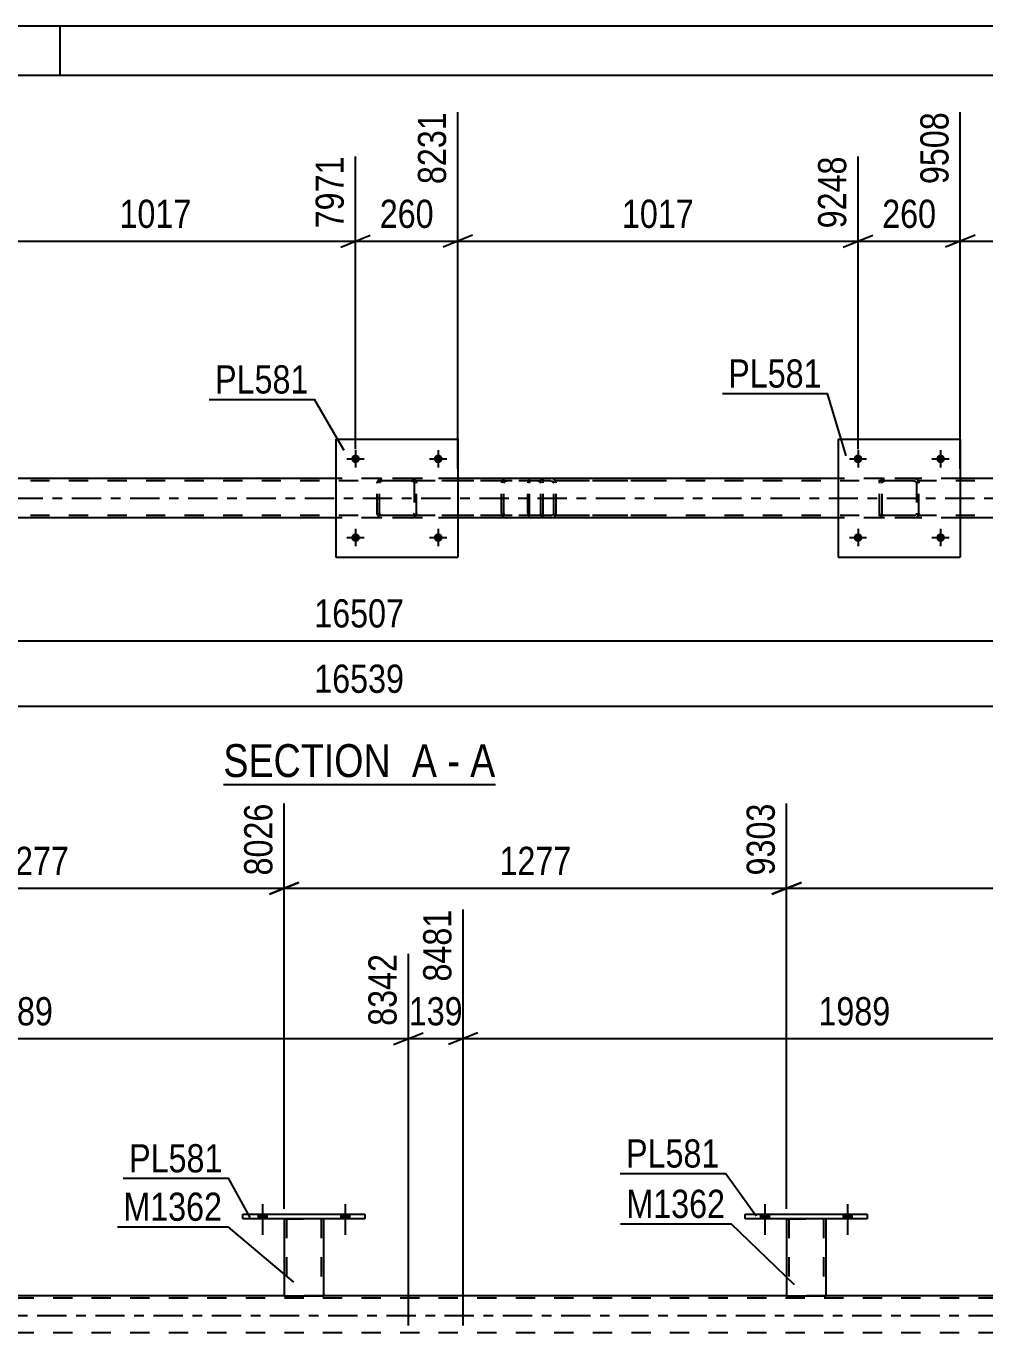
# Model space of a CAD drawing. Header units: millimetres. Extents: x 0 to 841, y 0 to 594.
# Drawn here: x 417.5 to 515, y 461.2 to 594 of the extents above; entities that cross this region are included whole.
import ezdxf

# ---------------------------------------------------------------- set-up
doc = ezdxf.new("R2010")
doc.units = ezdxf.units.MM
doc.linetypes.add('DXK_LINE_DOT2', pattern=[3.9198, 1.9599, -1.9599])
doc.linetypes.add('DXK_LINE_DOT3', pattern=[5.9187, 2.979, -0.9799, 0.9799, -0.9799])
doc.styles.add('Arial Narrow', font='ARIALN.TTF', dxfattribs={"height": 0.2})

# ---------------------------------------------------------------- blocks, each defined once
blk = doc.blocks.new('Unknown-318893469-1135')
at = {"color": 5, "linetype": 'Continuous'}
for p, q in [((841, 594), (0, 594)), ((421, 589), (421, 594)), ((836, 589), (5, 589))]:
    blk.add_line(p, q, dxfattribs=at)
blk = doc.blocks.new('Unknown-318893469-11 - 4767')
at = {"color": 6, "linetype": 'Continuous'}
blk.add_line((437.58, 516.95), (465.23, 516.95), dxfattribs=at)
at = {"color": 0, "linetype": 'Continuous'}
for points in [[(455.69, 517.7), (455.69, 521.2), (437.58, 521.2), (437.58, 517.7)], [(459.3, 517.7), (459.3, 521.2), (456.74, 521.2), (456.74, 517.7)], [(461.62, 517.7), (461.62, 521.2), (460.35, 521.2), (460.35, 517.7)], [(465.23, 517.7), (465.23, 521.2), (462.67, 521.2), (462.67, 517.7)]]:
    blk.add_wipeout(points, dxfattribs=at)
at = {"color": 7, "linetype": 'Continuous', "style": 'Arial Narrow'}
for s, p in [('SECTION ', (437.58, 517.7)), ('A', (456.74, 517.7)), ('A', (462.67, 517.7)), ('-', (460.35, 517.7))]:
    blk.add_text(s, height=3.34, dxfattribs=at).set_placement(p)
blk = doc.blocks.new('Bolt-318893469-4896 - 4767')
at = {"linetype": 'Continuous'}
for points in [[(451.46, 542.03, -1), (450.58, 542.03, -1)], [(459.86, 542.03, -1), (458.98, 542.03, -1)]]:
    blk.add_hatch(color=1, dxfattribs=at).paths.add_polyline_path(points)
at = {"color": 1, "linetype": 'Continuous'}
for p, q in [((450.14, 542.03), (451.9, 542.03)), ((451.02, 542.91), (451.02, 541.15)), ((458.54, 542.03), (460.3, 542.03)), ((459.42, 542.91), (459.42, 541.15))]:
    blk.add_line(p, q, dxfattribs=at)
blk = doc.blocks.new('Part-318893469-4787 - 4767')
at = {"color": 7, "linetype": 'DXK_LINE_DOT2'}
for p, q in [((469.59, 548.03), (454.6, 548.03)), ((469.59, 547.79), (454.6, 547.79)), ((465.88, 547.72), (465.84, 547.55)), ((465.84, 544.51), (465.84, 547.55)), ((465.88, 547.73), (465.88, 547.72)), ((466.1, 547.55), (466.12, 547.64)), ((466.1, 544.51), (466.1, 547.55)), ((466.12, 547.64), (466.17, 547.72)), ((466.35, 548.03), (466.16, 547.99)), ((466.17, 547.72), (466.25, 547.77)), ((466.25, 547.77), (466.35, 547.79)), ((469.78, 547.99), (469.59, 548.03)), ((469.59, 547.79), (469.68, 547.77)), ((469.68, 547.77), (469.77, 547.72)), ((469.77, 547.72), (469.82, 547.64)), ((469.82, 547.64), (469.84, 547.55)), ((469.84, 544.51), (469.84, 547.55)), ((470.06, 547.72), (470.06, 547.73)), ((470.1, 547.55), (470.06, 547.72)), ((470.1, 544.51), (470.1, 547.55)), ((465.84, 544.51), (465.86, 544.42)), ((465.86, 544.42), (465.88, 544.33)), ((466.12, 544.42), (466.1, 544.51)), ((466.17, 544.34), (466.12, 544.42)), ((469.82, 544.42), (469.77, 544.34)), ((469.84, 544.51), (469.82, 544.42)), ((470.06, 544.33), (470.08, 544.42)), ((470.08, 544.42), (470.1, 544.51)), ((469.59, 544.27), (454.6, 544.27)), ((469.59, 544.03), (454.6, 544.03)), ((466.16, 544.07), (466.35, 544.03)), ((466.25, 544.29), (466.17, 544.34)), ((466.35, 544.27), (466.25, 544.29)), ((469.68, 544.29), (469.59, 544.27)), ((469.59, 544.03), (469.78, 544.07)), ((469.77, 544.34), (469.68, 544.29))]:
    blk.add_line(p, q, dxfattribs=at)
for centre, start, end in [((466.33, 547.53), 110.7583, 155.68), ((469.61, 547.53), 24.32, 69.2417), ((466.33, 544.53), 204.32, 249.2417), ((469.61, 544.53), 290.7583, 335.68)]:
    blk.add_arc(centre, 0.496, start, end, dxfattribs=at)
blk = doc.blocks.new('Part-318893469-4800 - 4767')
at = {"color": 7, "linetype": 'DXK_LINE_DOT2'}
for p, q in [((468.57, 547.73), (468.55, 547.55)), ((468.55, 544.51), (468.55, 547.55)), ((468.63, 547.89), (468.57, 547.73)), ((468.72, 547.99), (468.63, 547.89)), ((468.69, 547.55), (468.7, 547.64)), ((468.69, 544.51), (468.69, 547.55)), ((468.7, 547.64), (468.73, 547.72)), ((468.82, 548.03), (468.72, 547.99)), ((468.73, 547.72), (468.77, 547.77)), ((468.77, 547.77), (468.82, 547.79)), ((480.98, 548.03), (468.82, 548.03)), ((480.98, 547.79), (468.82, 547.79)), ((470.1, 547.79), (470.1, 548.03)), ((471.11, 547.99), (470.91, 548.03)), ((470.91, 547.79), (471.01, 547.77)), ((471.01, 547.77), (471.09, 547.72)), ((471.09, 547.72), (471.15, 547.64)), ((471.15, 547.64), (471.16, 547.55)), ((471.16, 544.51), (471.16, 547.55)), ((471.38, 547.72), (471.38, 547.73)), ((471.42, 547.55), (471.38, 547.72)), ((471.42, 544.51), (471.42, 547.55)), ((468.55, 544.51), (468.57, 544.33)), ((468.7, 544.42), (468.69, 544.51)), ((468.73, 544.34), (468.7, 544.42)), ((471.15, 544.42), (471.09, 544.34)), ((471.16, 544.51), (471.15, 544.42)), ((471.38, 544.33), (471.4, 544.42)), ((471.4, 544.42), (471.42, 544.51)), ((468.57, 544.33), (468.63, 544.17)), ((468.63, 544.17), (468.72, 544.07)), ((468.72, 544.07), (468.82, 544.03)), ((468.77, 544.29), (468.73, 544.34)), ((468.82, 544.27), (468.77, 544.29)), ((480.98, 544.27), (468.82, 544.27)), ((480.98, 544.03), (468.82, 544.03)), ((470.1, 544.03), (470.1, 544.27)), ((471.01, 544.29), (470.91, 544.27)), ((470.91, 544.03), (471.11, 544.07)), ((471.09, 544.34), (471.01, 544.29))]:
    blk.add_line(p, q, dxfattribs=at)
for centre, start, end in [((470.93, 547.53), 23.8494, 68.8059), ((470.93, 544.52), 291.1941, 336.1506)]:
    blk.add_arc(centre, 0.492, start, end, dxfattribs=at)
blk = doc.blocks.new('Part-318893469-4822 - 4767')
at = {"color": 7, "linetype": 'DXK_LINE_DOT2'}
for p, q in [((453.22, 547.55), (453.25, 547.73)), ((453.25, 547.73), (453.22, 547.55)), ((453.22, 544.51), (453.22, 547.55)), ((453.46, 547.55), (453.48, 547.64)), ((453.46, 544.51), (453.46, 547.55)), ((453.48, 547.64), (453.53, 547.72)), ((453.51, 547.99), (453.7, 548.03)), ((453.7, 548.03), (453.51, 547.99)), ((453.53, 547.72), (453.61, 547.77)), ((453.61, 547.77), (453.7, 547.79)), ((456.74, 548.03), (453.7, 548.03)), ((456.74, 547.79), (453.7, 547.79)), ((456.74, 548.03), (456.92, 547.99)), ((456.92, 547.99), (456.74, 548.03)), ((456.74, 547.79), (456.83, 547.77)), ((456.83, 547.77), (456.91, 547.72)), ((456.91, 547.72), (456.96, 547.64)), ((456.96, 547.64), (456.98, 547.55)), ((456.98, 547.55), (456.98, 544.51)), ((457.18, 547.73), (457.22, 547.55)), ((457.22, 547.55), (457.18, 547.73)), ((457.22, 544.51), (457.22, 547.55)), ((453.25, 544.32), (453.22, 544.51)), ((453.22, 544.51), (453.25, 544.32)), ((453.48, 544.42), (453.46, 544.51)), ((453.53, 544.34), (453.48, 544.42)), ((456.96, 544.42), (456.91, 544.34)), ((456.98, 544.51), (456.96, 544.42)), ((457.22, 544.51), (457.18, 544.32)), ((457.18, 544.32), (457.22, 544.51)), ((453.7, 544.03), (453.51, 544.06)), ((453.51, 544.06), (453.7, 544.03)), ((453.61, 544.29), (453.53, 544.34)), ((453.7, 544.27), (453.61, 544.29)), ((456.74, 544.27), (453.7, 544.27)), ((456.74, 544.03), (453.7, 544.03)), ((456.83, 544.29), (456.74, 544.27)), ((456.92, 544.06), (456.74, 544.03)), ((456.74, 544.03), (456.92, 544.06)), ((456.91, 544.34), (456.83, 544.29))]:
    blk.add_line(p, q, dxfattribs=at)
at = {"color": 7, "linetype": 'DXK_LINE_DOT3'}
blk.add_line((455.22, 546.03), (455.22, 546.03), dxfattribs=at)
at = {"color": 7, "linetype": 'DXK_LINE_DOT2'}
for centre, start, end in [((453.7, 547.55), 112.5, 157.5), ((453.7, 547.55), 112.5, 157.5), ((456.74, 547.55), 22.5, 67.5), ((456.74, 547.55), 22.5, 67.5), ((453.7, 544.51), 202.5, 247.5), ((453.7, 544.51), 202.5, 247.5), ((456.74, 544.51), 292.5, 337.5), ((456.74, 544.51), 292.5, 337.5)]:
    blk.add_arc(centre, 0.48, start, end, dxfattribs=at)
blk = doc.blocks.new('Part-318893469-4827 - 4767')
at = {"color": 2, "linetype": 'Continuous'}
for p, q in [((449.02, 552.03), (449.02, 540.03)), ((449.02, 552.03), (461.42, 552.03)), ((461.42, 552.03), (461.42, 540.03)), ((449.02, 540.03), (461.42, 540.03))]:
    blk.add_line(p, q, dxfattribs=at)
blk = doc.blocks.new('Part-318893469-4828 - 4767')
at = {"color": 7, "linetype": 'DXK_LINE_DOT2'}
for p, q in [((504.3, 547.56), (504.33, 547.73)), ((504.33, 547.73), (504.3, 547.55)), ((504.3, 547.55), (504.3, 547.56)), ((504.3, 544.51), (504.3, 547.55)), ((504.54, 547.55), (504.56, 547.64)), ((504.54, 544.51), (504.54, 547.55)), ((504.56, 547.64), (504.61, 547.72)), ((504.59, 547.99), (504.78, 548.03)), ((504.78, 548.03), (504.59, 547.99)), ((504.61, 547.72), (504.69, 547.77)), ((504.69, 547.77), (504.78, 547.79)), ((507.82, 548.03), (504.78, 548.03)), ((507.82, 547.79), (504.78, 547.79)), ((507.82, 548.03), (508, 547.99)), ((508, 547.99), (507.82, 548.03)), ((507.82, 547.79), (507.91, 547.77)), ((507.91, 547.77), (507.99, 547.72)), ((507.99, 547.72), (508.04, 547.64)), ((508.04, 547.64), (508.06, 547.55)), ((508.06, 547.55), (508.06, 544.51)), ((508.26, 547.73), (508.3, 547.56)), ((508.3, 547.55), (508.26, 547.73)), ((508.3, 547.56), (508.3, 547.55)), ((508.3, 544.51), (508.3, 547.55)), ((504.33, 544.32), (504.3, 544.51)), ((504.3, 544.51), (504.33, 544.32)), ((504.56, 544.42), (504.54, 544.51)), ((504.61, 544.34), (504.56, 544.42)), ((508.04, 544.42), (507.99, 544.34)), ((508.06, 544.51), (508.04, 544.42)), ((508.3, 544.51), (508.26, 544.32)), ((508.26, 544.32), (508.3, 544.51)), ((504.78, 544.03), (504.59, 544.06)), ((504.59, 544.06), (504.78, 544.03)), ((504.69, 544.29), (504.61, 544.34)), ((504.78, 544.27), (504.69, 544.29)), ((507.82, 544.27), (504.78, 544.27)), ((507.82, 544.03), (504.78, 544.03)), ((507.91, 544.29), (507.82, 544.27)), ((508, 544.06), (507.82, 544.03)), ((507.82, 544.03), (508, 544.06)), ((507.99, 544.34), (507.91, 544.29))]:
    blk.add_line(p, q, dxfattribs=at)
at = {"color": 7, "linetype": 'DXK_LINE_DOT3'}
blk.add_line((506.3, 546.03), (506.3, 546.03), dxfattribs=at)
at = {"color": 7, "linetype": 'DXK_LINE_DOT2'}
for centre, start, end in [((504.78, 547.55), 112.5, 157.5), ((504.78, 547.55), 112.5, 157.5), ((507.82, 547.55), 22.5, 67.5), ((507.82, 547.55), 22.5, 67.5), ((504.78, 544.51), 202.5, 247.5), ((504.78, 544.51), 202.5, 247.5), ((507.82, 544.51), 292.5, 337.5), ((507.82, 544.51), 292.5, 337.5)]:
    blk.add_arc(centre, 0.48, start, end, dxfattribs=at)
blk = doc.blocks.new('Part-318893469-4833 - 4767')
at = {"color": 2, "linetype": 'Continuous'}
for p, q in [((500.1, 552.03), (500.1, 540.03)), ((500.1, 552.03), (512.5, 552.03)), ((512.5, 552.03), (512.5, 540.03)), ((500.1, 540.03), (512.5, 540.03))]:
    blk.add_line(p, q, dxfattribs=at)
blk = doc.blocks.new('Bolt-318893469-4898 - 4767')
at = {"linetype": 'Continuous'}
for points in [[(502.54, 542.03, -1), (501.66, 542.03, -1)], [(510.94, 542.03, -1), (510.06, 542.03, -1)]]:
    blk.add_hatch(color=1, dxfattribs=at).paths.add_polyline_path(points)
at = {"color": 1, "linetype": 'Continuous'}
for p, q in [((501.22, 542.03), (502.98, 542.03)), ((502.1, 542.91), (502.1, 541.15)), ((509.62, 542.03), (511.38, 542.03)), ((510.5, 542.91), (510.5, 541.15))]:
    blk.add_line(p, q, dxfattribs=at)
blk = doc.blocks.new('Bolt-318893469-4897 - 4767')
at = {"linetype": 'Continuous'}
for points in [[(451.46, 550.03, -1), (450.58, 550.03, -1)], [(459.86, 550.03, -1), (458.98, 550.03, -1)]]:
    blk.add_hatch(color=1, dxfattribs=at).paths.add_polyline_path(points)
at = {"color": 1, "linetype": 'Continuous'}
for p, q in [((450.14, 550.03), (451.9, 550.03)), ((451.02, 550.91), (451.02, 549.15)), ((458.54, 550.03), (460.3, 550.03)), ((459.42, 550.91), (459.42, 549.15))]:
    blk.add_line(p, q, dxfattribs=at)
blk = doc.blocks.new('Bolt-318893469-4899 - 4767')
at = {"linetype": 'Continuous'}
for points in [[(502.54, 550.03, -1), (501.66, 550.03, -1)], [(510.94, 550.03, -1), (510.06, 550.03, -1)]]:
    blk.add_hatch(color=1, dxfattribs=at).paths.add_polyline_path(points)
at = {"color": 1, "linetype": 'Continuous'}
for p, q in [((501.22, 550.03), (502.98, 550.03)), ((502.1, 550.91), (502.1, 549.15)), ((509.62, 550.03), (511.38, 550.03)), ((510.5, 550.91), (510.5, 549.15))]:
    blk.add_line(p, q, dxfattribs=at)
blk = doc.blocks.new('Part-318893469-4945 - 4767')
at = {"color": 7, "linetype": 'DXK_LINE_DOT2'}
for p, q in [((733.5, 547.79), (132.16, 547.79)), ((461.42, 548.03), (449.02, 548.03)), ((512.5, 548.03), (500.1, 548.03)), ((733.5, 544.27), (132.16, 544.27)), ((461.42, 544.03), (449.02, 544.03)), ((512.5, 544.03), (500.1, 544.03))]:
    blk.add_line(p, q, dxfattribs=at)
at = {"color": 2, "linetype": 'Continuous'}
for p, q in [((449.02, 548.03), (410.34, 548.03)), ((500.1, 548.03), (461.42, 548.03)), ((551.18, 548.03), (512.5, 548.03)), ((449.02, 544.03), (410.34, 544.03)), ((500.1, 544.03), (461.42, 544.03)), ((551.18, 544.03), (512.5, 544.03))]:
    blk.add_line(p, q, dxfattribs=at)
at = {"color": 7, "linetype": 'DXK_LINE_DOT3'}
blk.add_line((132.16, 546.03), (733.5, 546.03), dxfattribs=at)
blk = doc.blocks.new('Part-318893469-3314 - 3250')
at = {"color": 2, "linetype": 'Continuous'}
for p, q in [((443.76, 472.82), (443.76, 464.98)), ((447.76, 472.82), (447.76, 464.98)), ((443.76, 464.98), (447.76, 464.98))]:
    blk.add_line(p, q, dxfattribs=at)
at = {"color": 7, "linetype": 'DXK_LINE_DOT2'}
for p, q in [((443.76, 472.82), (447.76, 472.82)), ((443.76, 472.82), (443.76, 472.82)), ((443.76, 472.82), (443.76, 472.82)), ((444, 472.82), (444, 464.98)), ((447.52, 472.82), (447.52, 464.98)), ((447.76, 472.82), (447.76, 472.82)), ((447.76, 472.82), (447.76, 472.82)), ((447.47, 464.98), (447.5, 464.98)), ((447.47, 464.98), (447.5, 464.98)), ((447.5, 464.98), (447.52, 464.98)), ((447.5, 464.98), (447.52, 464.98))]:
    blk.add_line(p, q, dxfattribs=at)
blk = doc.blocks.new('Part-318893469-3339 - 3250')
at = {"color": 2, "linetype": 'Continuous'}
for p, q in [((439.56, 473.3), (451.96, 473.3)), ((439.56, 472.82), (439.56, 473.3)), ((451.96, 472.82), (439.56, 472.82)), ((451.96, 473.3), (451.96, 472.82))]:
    blk.add_line(p, q, dxfattribs=at)
blk = doc.blocks.new('Part-318893469-3344 - 3250')
at = {"color": 2, "linetype": 'Continuous'}
for p, q in [((494.84, 472.82), (494.84, 464.98)), ((498.84, 472.82), (498.84, 464.98)), ((494.84, 464.98), (498.84, 464.98))]:
    blk.add_line(p, q, dxfattribs=at)
at = {"color": 7, "linetype": 'DXK_LINE_DOT2'}
for p, q in [((494.84, 472.82), (498.84, 472.82)), ((494.84, 472.82), (494.84, 472.82)), ((494.84, 472.82), (494.84, 472.82)), ((495.08, 472.82), (495.08, 464.98)), ((498.6, 472.82), (498.6, 464.98)), ((498.84, 472.82), (498.84, 472.82)), ((498.84, 472.82), (498.84, 472.82)), ((498.55, 464.98), (498.58, 464.98)), ((498.55, 464.98), (498.58, 464.98)), ((498.58, 464.98), (498.6, 464.98)), ((498.58, 464.98), (498.6, 464.98))]:
    blk.add_line(p, q, dxfattribs=at)
blk = doc.blocks.new('Part-318893469-3349 - 3250')
at = {"color": 2, "linetype": 'Continuous'}
for p, q in [((490.64, 473.3), (503.04, 473.3)), ((490.64, 472.82), (490.64, 473.3)), ((503.04, 472.82), (490.64, 472.82)), ((503.04, 473.3), (503.04, 472.82))]:
    blk.add_line(p, q, dxfattribs=at)
blk = doc.blocks.new('Bolt-318893469-3466 - 3250')
at = {"linetype": 'Continuous'}
for points in [[(492.2, 472.82), (493.08, 472.82), (493.08, 473.3), (492.2, 473.3)], [(500.6, 472.82), (501.48, 472.82), (501.48, 473.3), (500.6, 473.3)]]:
    blk.add_hatch(color=1, dxfattribs=at).paths.add_polyline_path(points)
at = {"color": 1, "linetype": 'Continuous'}
for p, q in [((492.64, 474.3), (492.64, 471.18)), ((501.04, 474.3), (501.04, 471.18)), ((492.2, 473.3), (492.2, 472.82)), ((493.08, 473.3), (493.08, 472.82)), ((500.6, 473.3), (500.6, 472.82)), ((501.48, 473.3), (501.48, 472.82))]:
    blk.add_line(p, q, dxfattribs=at)
blk = doc.blocks.new('Bolt-318893469-3467 - 3250')
at = {"linetype": 'Continuous'}
for points in [[(492.2, 472.82), (493.08, 472.82), (493.08, 473.3), (492.2, 473.3)], [(500.6, 472.82), (501.48, 472.82), (501.48, 473.3), (500.6, 473.3)]]:
    blk.add_hatch(color=1, dxfattribs=at).paths.add_polyline_path(points)
at = {"color": 1, "linetype": 'Continuous'}
for p, q in [((492.64, 474.3), (492.64, 471.18)), ((501.04, 474.3), (501.04, 471.18)), ((492.2, 473.3), (492.2, 472.82)), ((493.08, 473.3), (493.08, 472.82)), ((500.6, 473.3), (500.6, 472.82)), ((501.48, 473.3), (501.48, 472.82))]:
    blk.add_line(p, q, dxfattribs=at)
blk = doc.blocks.new('Bolt-318893469-3492 - 3250')
at = {"linetype": 'Continuous'}
for points in [[(441.12, 472.82), (442, 472.82), (442, 473.3), (441.12, 473.3)], [(449.52, 472.82), (450.4, 472.82), (450.4, 473.3), (449.52, 473.3)]]:
    blk.add_hatch(color=1, dxfattribs=at).paths.add_polyline_path(points)
at = {"color": 1, "linetype": 'Continuous'}
for p, q in [((441.56, 474.3), (441.56, 471.18)), ((449.96, 474.3), (449.96, 471.18)), ((441.12, 473.3), (441.12, 472.82)), ((442, 473.3), (442, 472.82)), ((449.52, 473.3), (449.52, 472.82)), ((450.4, 473.3), (450.4, 472.82))]:
    blk.add_line(p, q, dxfattribs=at)
blk = doc.blocks.new('Bolt-318893469-3493 - 3250')
at = {"linetype": 'Continuous'}
for points in [[(441.12, 472.82), (442, 472.82), (442, 473.3), (441.12, 473.3)], [(449.52, 472.82), (450.4, 472.82), (450.4, 473.3), (449.52, 473.3)]]:
    blk.add_hatch(color=1, dxfattribs=at).paths.add_polyline_path(points)
at = {"color": 1, "linetype": 'Continuous'}
for p, q in [((441.56, 474.3), (441.56, 471.18)), ((449.96, 474.3), (449.96, 471.18)), ((441.12, 473.3), (441.12, 472.82)), ((442, 473.3), (442, 472.82)), ((449.52, 473.3), (449.52, 472.82)), ((450.4, 473.3), (450.4, 472.82))]:
    blk.add_line(p, q, dxfattribs=at)
blk = doc.blocks.new('Part-318893469-3659 - 3250')
at = {"color": 2, "linetype": 'Continuous'}
for p, q in [((443.76, 464.98), (122.71, 464.98)), ((494.84, 464.98), (447.76, 464.98)), ((545.92, 464.98), (498.84, 464.98))]:
    blk.add_line(p, q, dxfattribs=at)
at = {"color": 7, "linetype": 'DXK_LINE_DOT2'}
for p, q in [((724.05, 464.74), (122.71, 464.74)), ((447.76, 464.98), (443.76, 464.98)), ((498.84, 464.98), (494.84, 464.98)), ((724.05, 461.22), (122.71, 461.22))]:
    blk.add_line(p, q, dxfattribs=at)
at = {"color": 7, "linetype": 'DXK_LINE_DOT3'}
blk.add_line((122.71, 462.98), (724.05, 462.98), dxfattribs=at)
blk = doc.blocks.new('StraightDimension-318893469-8357 - 4767')
at = {"color": 7, "linetype": 'Continuous'}
blk.add_line((132.16, 531.55), (770.62, 531.55), dxfattribs=at)
at = {"color": 0}
blk.add_wipeout([(456.56, 532.3), (456.56, 536.5), (446.22, 536.5), (446.22, 532.3)], dxfattribs=at)
at = {"color": 3, "style": 'Arial Narrow'}
blk.add_text('16507', height=2.863, dxfattribs=at).set_placement((446.82, 532.9))
blk = doc.blocks.new('StraightDimension-318893469-5585 - 4767')
at = {"color": 7, "linetype": 'Continuous'}
blk.add_line((131.52, 524.91), (771.26, 524.91), dxfattribs=at)
at = {"color": 0}
blk.add_wipeout([(456.56, 525.66), (456.56, 529.86), (446.22, 529.86), (446.22, 525.66)], dxfattribs=at)
at = {"color": 3, "style": 'Arial Narrow'}
blk.add_text('16539', height=2.863, dxfattribs=at).set_placement((446.82, 526.26))
blk = doc.blocks.new('StraightDimension-318893469-9035 - 4767')
at = {"color": 7, "linetype": 'Continuous'}
for p, q in [((512.5, 549.03), (512.5, 585.26)), ((553.18, 551.03), (553.18, 582.59)), ((514, 572.75), (511, 571.55)), ((551.68, 571.55), (554.68, 572.75)), ((512.5, 572.15), (553.18, 572.15))]:
    blk.add_line(p, q, dxfattribs=at)
at = {"color": 0}
blk.add_wipeout([(537.09, 572.9), (537.09, 577.1), (528.58, 577.1), (528.58, 572.9)], dxfattribs=at)
at = {"color": 3, "style": 'Arial Narrow'}
blk.add_text('1017', height=2.863, dxfattribs=at).set_placement((529.18, 573.5))
at = {"color": 0, "linetype": 'Continuous'}
blk.add_wipeout([(552.58, 583.19), (548.38, 583.19), (548.38, 572.85), (552.58, 572.85)], dxfattribs=at)
at = {"color": 3, "linetype": 'Continuous', "style": 'Arial Narrow'}
blk.add_text('10525', height=2.863, rotation=90.0002, dxfattribs=at).set_placement((551.98, 573.45))
blk = doc.blocks.new('StraightDimension-318893469-9036 - 4767')
at = {"color": 7, "linetype": 'Continuous'}
for p, q in [((512.5, 549.03), (512.5, 585.26)), ((502.1, 551.03), (502.1, 580.76)), ((500.6, 571.55), (503.6, 572.75)), ((514, 572.75), (511, 571.55)), ((502.1, 572.15), (512.5, 572.15))]:
    blk.add_line(p, q, dxfattribs=at)
at = {"color": 0}
blk.add_wipeout([(510.64, 572.9), (510.64, 577.1), (503.96, 577.1), (503.96, 572.9)], dxfattribs=at)
at = {"color": 3, "style": 'Arial Narrow'}
blk.add_text('260', height=2.863, dxfattribs=at).set_placement((504.56, 573.5))
at = {"color": 0, "linetype": 'Continuous'}
blk.add_wipeout([(511.9, 585.86), (507.7, 585.86), (507.7, 577.35), (511.9, 577.35)], dxfattribs=at)
at = {"color": 3, "linetype": 'Continuous', "style": 'Arial Narrow'}
blk.add_text('9508', height=2.863, rotation=90.0002, dxfattribs=at).set_placement((511.3, 577.95))
blk = doc.blocks.new('StraightDimension-318893469-9037 - 4767')
at = {"color": 7, "linetype": 'Continuous'}
for p, q in [((461.42, 549.03), (461.42, 585.26)), ((502.1, 551.03), (502.1, 580.76)), ((462.92, 572.75), (459.92, 571.55)), ((500.6, 571.55), (503.6, 572.75)), ((461.42, 572.15), (502.1, 572.15))]:
    blk.add_line(p, q, dxfattribs=at)
at = {"color": 0}
blk.add_wipeout([(486.01, 572.9), (486.01, 577.1), (477.5, 577.1), (477.5, 572.9)], dxfattribs=at)
at = {"color": 3, "style": 'Arial Narrow'}
blk.add_text('1017', height=2.863, dxfattribs=at).set_placement((478.1, 573.5))
at = {"color": 0, "linetype": 'Continuous'}
blk.add_wipeout([(501.5, 581.36), (497.3, 581.36), (497.3, 572.85), (501.5, 572.85)], dxfattribs=at)
at = {"color": 3, "linetype": 'Continuous', "style": 'Arial Narrow'}
blk.add_text('9248', height=2.863, rotation=90.0002, dxfattribs=at).set_placement((500.9, 573.45))
blk = doc.blocks.new('StraightDimension-318893469-9038 - 4767')
at = {"color": 7, "linetype": 'Continuous'}
for p, q in [((461.42, 549.03), (461.42, 585.26)), ((451.02, 551.03), (451.02, 580.76)), ((449.52, 571.55), (452.52, 572.75)), ((462.92, 572.75), (459.92, 571.55)), ((451.02, 572.15), (461.42, 572.15))]:
    blk.add_line(p, q, dxfattribs=at)
at = {"color": 0}
blk.add_wipeout([(459.56, 572.9), (459.56, 577.1), (452.88, 577.1), (452.88, 572.9)], dxfattribs=at)
at = {"color": 3, "style": 'Arial Narrow'}
blk.add_text('260', height=2.863, dxfattribs=at).set_placement((453.48, 573.5))
at = {"color": 0, "linetype": 'Continuous'}
blk.add_wipeout([(460.82, 585.86), (456.62, 585.86), (456.62, 577.35), (460.82, 577.35)], dxfattribs=at)
at = {"color": 3, "linetype": 'Continuous', "style": 'Arial Narrow'}
blk.add_text('8231', height=2.863, rotation=90.0002, dxfattribs=at).set_placement((460.22, 577.95))
blk = doc.blocks.new('StraightDimension-318893469-9039 - 4767')
at = {"color": 7, "linetype": 'Continuous'}
for p, q in [((410.34, 549.03), (410.34, 585.26)), ((451.02, 551.03), (451.02, 580.76)), ((411.84, 572.75), (408.84, 571.55)), ((449.52, 571.55), (452.52, 572.75)), ((410.34, 572.15), (451.02, 572.15))]:
    blk.add_line(p, q, dxfattribs=at)
at = {"color": 0}
blk.add_wipeout([(434.93, 572.9), (434.93, 577.1), (426.42, 577.1), (426.42, 572.9)], dxfattribs=at)
at = {"color": 3, "style": 'Arial Narrow'}
blk.add_text('1017', height=2.863, dxfattribs=at).set_placement((427.02, 573.5))
at = {"color": 0, "linetype": 'Continuous'}
blk.add_wipeout([(450.42, 581.36), (446.22, 581.36), (446.22, 572.85), (450.42, 572.85)], dxfattribs=at)
at = {"color": 3, "linetype": 'Continuous', "style": 'Arial Narrow'}
blk.add_text('7971', height=2.863, rotation=90.0002, dxfattribs=at).set_placement((449.82, 573.45))
blk = doc.blocks.new('StraightDimension-318893469-3822 - 3250')
at = {"color": 7, "linetype": 'Continuous'}
for p, q in [((461.96, 461.98), (461.96, 504.23)), ((456.39, 461.98), (456.39, 499.73)), ((454.89, 490.52), (457.89, 491.72)), ((463.46, 491.72), (460.46, 490.52)), ((456.39, 491.12), (461.96, 491.12))]:
    blk.add_line(p, q, dxfattribs=at)
at = {"color": 0}
blk.add_wipeout([(462.52, 491.87), (462.52, 496.07), (455.83, 496.07), (455.83, 491.87)], dxfattribs=at)
at = {"color": 3, "style": 'Arial Narrow'}
blk.add_text('139', height=2.863, dxfattribs=at).set_placement((456.43, 492.47))
at = {"color": 0, "linetype": 'Continuous'}
blk.add_wipeout([(461.36, 504.83), (457.16, 504.83), (457.16, 496.32), (461.36, 496.32)], dxfattribs=at)
at = {"color": 3, "linetype": 'Continuous', "style": 'Arial Narrow'}
blk.add_text('8481', height=2.863, rotation=90.0002, dxfattribs=at).set_placement((460.76, 496.92))
blk = doc.blocks.new('StraightDimension-318893469-3803 - 3250')
at = {"color": 7, "linetype": 'Continuous'}
for p, q in [((461.96, 461.98), (461.96, 504.23)), ((541.52, 461.98), (541.52, 501.56)), ((463.46, 491.72), (460.46, 490.52)), ((540.02, 490.52), (543.02, 491.72)), ((461.96, 491.12), (541.52, 491.12))]:
    blk.add_line(p, q, dxfattribs=at)
at = {"color": 0}
blk.add_wipeout([(506, 491.87), (506, 496.07), (497.48, 496.07), (497.48, 491.87)], dxfattribs=at)
at = {"color": 3, "style": 'Arial Narrow'}
blk.add_text('1989', height=2.863, dxfattribs=at).set_placement((498.08, 492.47))
at = {"color": 0, "linetype": 'Continuous'}
blk.add_wipeout([(540.92, 502.16), (536.72, 502.16), (536.72, 491.82), (540.92, 491.82)], dxfattribs=at)
at = {"color": 3, "linetype": 'Continuous', "style": 'Arial Narrow'}
blk.add_text('10470', height=2.863, rotation=90.0002, dxfattribs=at).set_placement((540.32, 492.42))
blk = doc.blocks.new('StraightDimension-318893469-3841 - 3250')
at = {"color": 7, "linetype": 'Continuous'}
for p, q in [((376.83, 461.98), (376.83, 504.23)), ((456.39, 461.98), (456.39, 499.73)), ((378.33, 491.72), (375.33, 490.52)), ((454.89, 490.52), (457.89, 491.72)), ((376.83, 491.12), (456.39, 491.12))]:
    blk.add_line(p, q, dxfattribs=at)
at = {"color": 0}
blk.add_wipeout([(420.86, 491.87), (420.86, 496.07), (412.35, 496.07), (412.35, 491.87)], dxfattribs=at)
at = {"color": 3, "style": 'Arial Narrow'}
blk.add_text('1989', height=2.863, dxfattribs=at).set_placement((412.95, 492.47))
at = {"color": 0, "linetype": 'Continuous'}
blk.add_wipeout([(455.79, 500.33), (451.59, 500.33), (451.59, 491.82), (455.79, 491.82)], dxfattribs=at)
at = {"color": 3, "linetype": 'Continuous', "style": 'Arial Narrow'}
blk.add_text('8342', height=2.863, rotation=90.0002, dxfattribs=at).set_placement((455.19, 492.42))
blk = doc.blocks.new('StraightDimension-318893469-7924 - 3250')
at = {"color": 7, "linetype": 'Continuous'}
for p, q in [((545.92, 473.82), (545.92, 516.84)), ((494.84, 473.82), (494.84, 515.01)), ((496.34, 507), (493.34, 505.8)), ((494.84, 506.4), (545.92, 506.4)), ((544.42, 505.8), (547.42, 507))]:
    blk.add_line(p, q, dxfattribs=at)
at = {"color": 0}
blk.add_wipeout([(524.64, 507.15), (524.64, 511.35), (516.13, 511.35), (516.13, 507.15)], dxfattribs=at)
at = {"color": 3, "style": 'Arial Narrow'}
blk.add_text('1277', height=2.863, dxfattribs=at).set_placement((516.73, 507.75))
at = {"color": 0, "linetype": 'Continuous'}
blk.add_wipeout([(545.32, 517.44), (541.12, 517.44), (541.12, 507.1), (545.32, 507.1)], dxfattribs=at)
at = {"color": 3, "linetype": 'Continuous', "style": 'Arial Narrow'}
blk.add_text('10580', height=2.863, rotation=90.0002, dxfattribs=at).set_placement((544.72, 507.7))
blk = doc.blocks.new('StraightDimension-318893469-7925 - 3250')
at = {"color": 7, "linetype": 'Continuous'}
for p, q in [((443.76, 473.82), (443.76, 515.01)), ((494.84, 473.82), (494.84, 515.01)), ((445.26, 507), (442.26, 505.8)), ((443.76, 506.4), (494.84, 506.4)), ((493.34, 505.8), (496.34, 507))]:
    blk.add_line(p, q, dxfattribs=at)
at = {"color": 0}
blk.add_wipeout([(473.56, 507.15), (473.56, 511.35), (465.05, 511.35), (465.05, 507.15)], dxfattribs=at)
at = {"color": 3, "style": 'Arial Narrow'}
blk.add_text('1277', height=2.863, dxfattribs=at).set_placement((465.65, 507.75))
at = {"color": 0, "linetype": 'Continuous'}
blk.add_wipeout([(494.24, 515.61), (490.04, 515.61), (490.04, 507.1), (494.24, 507.1)], dxfattribs=at)
at = {"color": 3, "linetype": 'Continuous', "style": 'Arial Narrow'}
blk.add_text('9303', height=2.863, rotation=90.0002, dxfattribs=at).set_placement((493.64, 507.7))
blk = doc.blocks.new('StraightDimension-318893469-7926 - 3250')
at = {"color": 7, "linetype": 'Continuous'}
for p, q in [((392.68, 473.82), (392.68, 515.01)), ((443.76, 473.82), (443.76, 515.01)), ((394.18, 507), (391.18, 505.8)), ((392.68, 506.4), (443.76, 506.4)), ((442.26, 505.8), (445.26, 507))]:
    blk.add_line(p, q, dxfattribs=at)
at = {"color": 0}
blk.add_wipeout([(422.48, 507.15), (422.48, 511.35), (413.97, 511.35), (413.97, 507.15)], dxfattribs=at)
at = {"color": 3, "style": 'Arial Narrow'}
blk.add_text('1277', height=2.863, dxfattribs=at).set_placement((414.57, 507.75))
at = {"color": 0, "linetype": 'Continuous'}
blk.add_wipeout([(443.16, 515.61), (438.96, 515.61), (438.96, 507.1), (443.16, 507.1)], dxfattribs=at)
at = {"color": 3, "linetype": 'Continuous', "style": 'Arial Narrow'}
blk.add_text('8026', height=2.863, rotation=90.0002, dxfattribs=at).set_placement((442.56, 507.7))
blk = doc.blocks.new('Mark-318893469-4823 - 4767')
at = {"color": 0}
blk.add_wipeout([(446.25, 556.67), (446.25, 559.67), (436.74, 559.67), (436.74, 556.67)], dxfattribs=at)
blk.add_wipeout([(446.25, 556.67), (446.25, 559.67), (436.74, 559.67), (436.74, 556.67)], dxfattribs=at)
at = {"color": 30, "linetype": 'Continuous'}
for p in [(436.14, 556.07), (449.85, 550.88)]:
    blk.add_line(p, (446.85, 556.07), dxfattribs=at)
at = {"color": 3, "style": 'Arial Narrow'}
blk.add_text('PL581', height=2.863, dxfattribs=at).set_placement((436.74, 556.67))
blk = doc.blocks.new('Mark-318893469-4829 - 4767')
at = {"color": 0}
blk.add_wipeout([(498.41, 557.27), (498.41, 560.27), (488.91, 560.27), (488.91, 557.27)], dxfattribs=at)
blk.add_wipeout([(498.41, 557.27), (498.41, 560.27), (488.91, 560.27), (488.91, 557.27)], dxfattribs=at)
at = {"color": 30, "linetype": 'Continuous'}
for p in [(488.31, 556.67), (500.89, 550.35)]:
    blk.add_line(p, (499.01, 556.67), dxfattribs=at)
at = {"color": 3, "style": 'Arial Narrow'}
blk.add_text('PL581', height=2.863, dxfattribs=at).set_placement((488.91, 557.27))
blk = doc.blocks.new('Mark-318893469-3310 - 3250')
at = {"color": 0}
blk.add_wipeout([(437.46, 472.61), (437.46, 475.61), (427.41, 475.61), (427.41, 472.61)], dxfattribs=at)
blk.add_wipeout([(437.46, 472.61), (437.46, 475.61), (427.41, 475.61), (427.41, 472.61)], dxfattribs=at)
at = {"color": 30, "linetype": 'Continuous'}
for p in [(426.81, 472.01), (444.74, 466.36)]:
    blk.add_line(p, (438.06, 472.01), dxfattribs=at)
at = {"color": 3, "style": 'Arial Narrow'}
blk.add_text('M1362', height=2.863, dxfattribs=at).set_placement((427.41, 472.61))
blk = doc.blocks.new('Mark-318893469-3335 - 3250')
at = {"color": 0}
blk.add_wipeout([(437.51, 477.53), (437.51, 480.53), (428, 480.53), (428, 477.53)], dxfattribs=at)
blk.add_wipeout([(437.51, 477.53), (437.51, 480.53), (428, 480.53), (428, 477.53)], dxfattribs=at)
at = {"color": 30, "linetype": 'Continuous'}
for p in [(427.4, 476.93), (440.29, 472.95)]:
    blk.add_line(p, (438.11, 476.93), dxfattribs=at)
at = {"color": 3, "style": 'Arial Narrow'}
blk.add_text('PL581', height=2.863, dxfattribs=at).set_placement((428, 477.53))
blk = doc.blocks.new('Mark-318893469-3340 - 3250')
at = {"color": 0}
blk.add_wipeout([(488.61, 472.9), (488.61, 475.9), (478.55, 475.9), (478.55, 472.9)], dxfattribs=at)
blk.add_wipeout([(488.61, 472.9), (488.61, 475.9), (478.55, 475.9), (478.55, 472.9)], dxfattribs=at)
at = {"color": 30, "linetype": 'Continuous'}
for p in [(477.95, 472.3), (495.65, 466.09)]:
    blk.add_line(p, (489.21, 472.3), dxfattribs=at)
at = {"color": 3, "style": 'Arial Narrow'}
blk.add_text('M1362', height=2.863, dxfattribs=at).set_placement((478.55, 472.9))
blk = doc.blocks.new('Mark-318893469-3345 - 3250')
at = {"color": 0}
blk.add_wipeout([(488.03, 478.02), (488.03, 481.02), (478.52, 481.02), (478.52, 478.02)], dxfattribs=at)
blk.add_wipeout([(488.03, 478.02), (488.03, 481.02), (478.52, 481.02), (478.52, 478.02)], dxfattribs=at)
at = {"color": 30, "linetype": 'Continuous'}
for p in [(477.92, 477.42), (491.76, 473.09)]:
    blk.add_line(p, (488.63, 477.42), dxfattribs=at)
at = {"color": 3, "style": 'Arial Narrow'}
blk.add_text('PL581', height=2.863, dxfattribs=at).set_placement((478.52, 478.02))

msp = doc.modelspace()

# ---------------------------------------------------------------- block references
for name in ['Unknown-318893469-1135', 'Part-318893469-4827 - 4767', 'Part-318893469-4833 - 4767', 'Part-318893469-4945 - 4767', 'Bolt-318893469-4897 - 4767', 'Bolt-318893469-4899 - 4767', 'Part-318893469-4822 - 4767', 'Part-318893469-4787 - 4767', 'Part-318893469-4800 - 4767', 'Part-318893469-4828 - 4767', 'Bolt-318893469-4896 - 4767', 'Bolt-318893469-4898 - 4767', 'Bolt-318893469-3492 - 3250', 'Bolt-318893469-3493 - 3250', 'Bolt-318893469-3466 - 3250', 'Bolt-318893469-3467 - 3250', 'Part-318893469-3339 - 3250', 'Part-318893469-3314 - 3250', 'Part-318893469-3349 - 3250', 'Part-318893469-3344 - 3250', 'Part-318893469-3659 - 3250']:
    msp.add_blockref(name, (0, 0))

# ---------------------------------------------------------------- next in the draw order: block references
for name in ['StraightDimension-318893469-9035 - 4767', 'StraightDimension-318893469-8357 - 4767', 'Unknown-318893469-11 - 4767', 'StraightDimension-318893469-3822 - 3250']:
    msp.add_blockref(name, (0, 0))

# ---------------------------------------------------------------- next in the draw order: block references
for name in ['StraightDimension-318893469-9036 - 4767', 'StraightDimension-318893469-5585 - 4767', 'StraightDimension-318893469-3841 - 3250', 'StraightDimension-318893469-3803 - 3250']:
    msp.add_blockref(name, (0, 0))

# ---------------------------------------------------------------- next in the draw order: block references
for name in ['StraightDimension-318893469-9037 - 4767', 'StraightDimension-318893469-7924 - 3250']:
    msp.add_blockref(name, (0, 0))

# ---------------------------------------------------------------- next in the draw order: block references
for name in ['StraightDimension-318893469-9038 - 4767', 'Mark-318893469-4829 - 4767', 'StraightDimension-318893469-7925 - 3250']:
    msp.add_blockref(name, (0, 0))

# ---------------------------------------------------------------- next in the draw order: block references
for name in ['StraightDimension-318893469-9039 - 4767', 'StraightDimension-318893469-7926 - 3250', 'Mark-318893469-3340 - 3250']:
    msp.add_blockref(name, (0, 0))

# ---------------------------------------------------------------- next in the draw order: block references
for name in ['Mark-318893469-4823 - 4767', 'Mark-318893469-3345 - 3250', 'Mark-318893469-3310 - 3250']:
    msp.add_blockref(name, (0, 0))

# ---------------------------------------------------------------- next in the draw order: block references
msp.add_blockref('Mark-318893469-3335 - 3250', (0, 0))

doc.saveas('drawing.dxf')
